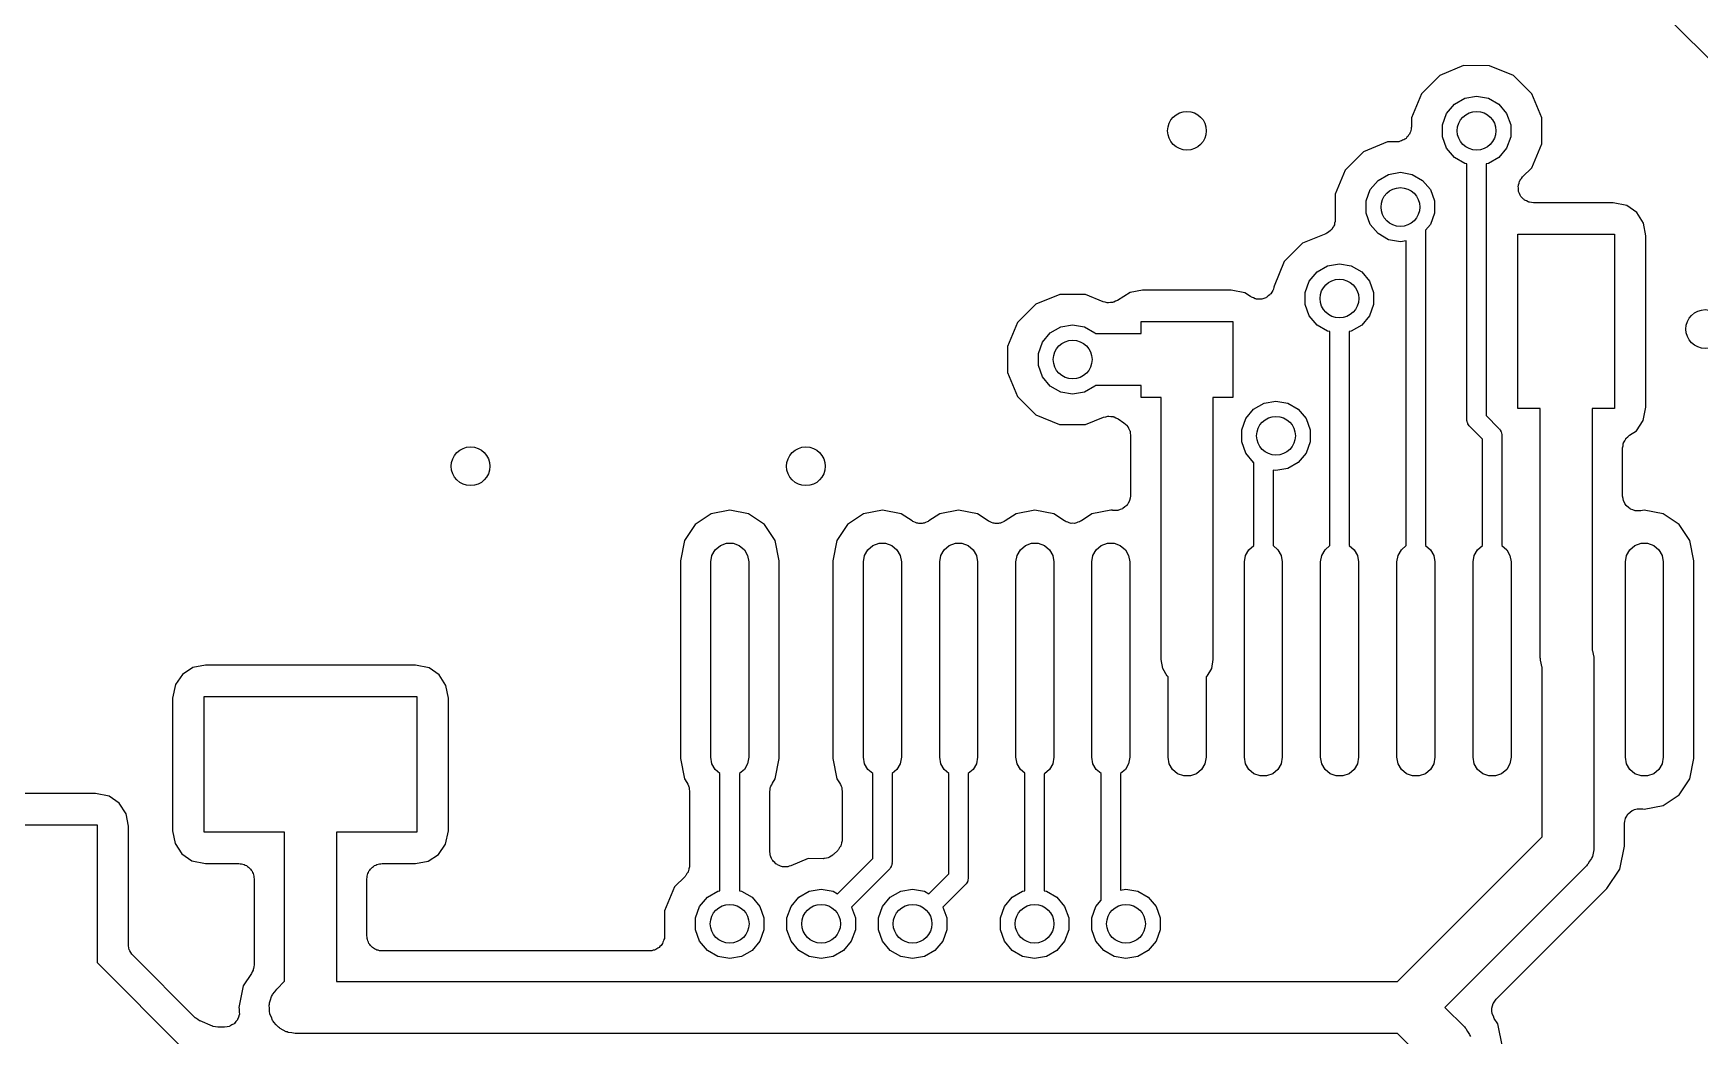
# Model space of a CAD drawing. Extents: x 85 to 210, y -138 to -65.
# Drawn here: x 90.93 to 101.86, y -94.43 to -87.86 of the extents above; entities that cross this region are included whole.
import ezdxf

# ---------------------------------------------------------------- set-up
doc = ezdxf.new("R2010")
doc.units = 0
doc.header["$MEASUREMENT"] = 0
doc.layers.add('BLACK', color=7, linetype='CONTINUOUS')

msp = doc.modelspace()

# ---------------------------------------------------------------- linework, layer by layer
at = {"layer": 'Black'}
for p, q in [((101.546, -87.6493), (102.816, -88.9199)), ((100.315, -88.0729), (100.158, -88.1378)), ((100.485, -88.0731), (100.315, -88.0729)), ((100.642, -88.1382), (100.485, -88.0731)), ((100.158, -88.1378), (100.038, -88.2578)), ((100.762, -88.2584), (100.642, -88.1382)), ((100.038, -88.2578), (99.9731, -88.4147)), ((100.203, -88.3861), (100.254, -88.3254)), ((100.254, -88.3254), (100.322, -88.2859)), ((100.322, -88.2859), (100.4, -88.2721)), ((100.4, -88.2721), (100.478, -88.2859)), ((100.478, -88.2859), (100.546, -88.3254)), ((100.546, -88.3254), (100.597, -88.3861)), ((100.827, -88.4154), (100.762, -88.2584)), ((99.9731, -88.4147), (99.973, -88.4731)), ((100.176, -88.4604), (100.203, -88.3861)), ((100.597, -88.3861), (100.624, -88.4604)), ((100.827, -88.5853), (100.827, -88.4154)), ((99.9429, -88.5429), (99.9372, -88.5496)), ((99.9496, -88.5373), (99.9429, -88.5429)), ((99.954, -88.5297), (99.9496, -88.5373)), ((99.9596, -88.5231), (99.954, -88.5297)), ((99.9626, -88.5148), (99.9596, -88.5231)), ((99.967, -88.5073), (99.9626, -88.5148)), ((99.9685, -88.4987), (99.967, -88.5073)), ((99.9715, -88.4904), (99.9685, -88.4987)), ((99.973, -88.4731), (99.9715, -88.4817)), ((99.9715, -88.4817), (99.9715, -88.4904)), ((100.176, -88.5396), (100.176, -88.4604)), ((100.203, -88.6139), (100.176, -88.5396)), ((100.624, -88.5396), (100.597, -88.6139)), ((100.624, -88.4604), (100.624, -88.5396)), ((99.6584, -88.6378), (99.5382, -88.7578)), ((99.8154, -88.5729), (99.6584, -88.6378)), ((99.8729, -88.573), (99.8154, -88.5729)), ((99.8816, -88.5715), (99.8729, -88.573)), ((99.8903, -88.5715), (99.8816, -88.5715)), ((99.8985, -88.5685), (99.8903, -88.5715)), ((99.9071, -88.567), (99.8985, -88.5685)), ((99.9147, -88.5626), (99.9071, -88.567)), ((99.9229, -88.5596), (99.9147, -88.5626)), ((99.9297, -88.554), (99.9229, -88.5596)), ((99.9372, -88.5496), (99.9297, -88.554)), ((100.254, -88.6746), (100.203, -88.6139)), ((100.597, -88.6139), (100.546, -88.6746)), ((100.762, -88.7422), (100.827, -88.5853)), ((99.5382, -88.7578), (99.4731, -88.9147)), ((100.322, -88.7141), (100.254, -88.6746)), ((100.337, -88.7167), (100.322, -88.7141)), ((100.337, -90.3939), (100.337, -88.7167)), ((100.478, -88.7141), (100.463, -88.7167)), ((100.463, -88.7167), (100.463, -90.3676)), ((100.546, -88.6746), (100.478, -88.7141)), ((100.702, -88.8019), (100.762, -88.7422)), ((99.7027, -88.8861), (99.7535, -88.8254)), ((99.7535, -88.8254), (99.8221, -88.7859)), ((99.8221, -88.7859), (99.9, -88.7721)), ((99.9, -88.7721), (99.9779, -88.7859)), ((99.9779, -88.7859), (100.046, -88.8254)), ((100.046, -88.8254), (100.097, -88.8861)), ((100.673, -88.8638), (100.674, -88.8596)), ((100.674, -88.8769), (100.673, -88.8638)), ((100.674, -88.8553), (100.679, -88.8429)), ((100.674, -88.8596), (100.674, -88.8553)), ((100.679, -88.8429), (100.682, -88.8303)), ((100.682, -88.8303), (100.685, -88.8267)), ((100.685, -88.8267), (100.686, -88.8226)), ((100.686, -88.8226), (100.694, -88.8126)), ((100.694, -88.8126), (100.702, -88.8019)), ((99.4731, -88.9147), (99.4729, -89.0824)), ((99.6756, -88.9604), (99.7027, -88.8861)), ((99.6756, -89.0396), (99.6756, -88.9604)), ((100.097, -88.8861), (100.124, -88.9604)), ((100.124, -88.9604), (100.124, -89.0396)), ((100.674, -88.89), (100.674, -88.8769)), ((100.676, -88.8941), (100.674, -88.89)), ((100.676, -88.8984), (100.676, -88.8941)), ((100.682, -88.9103), (100.676, -88.8984)), ((100.686, -88.9226), (100.682, -88.9103)), ((100.689, -88.926), (100.686, -88.9226)), ((100.691, -88.9299), (100.689, -88.926)), ((100.7, -88.9392), (100.691, -88.9299)), ((100.708, -88.9492), (100.7, -88.9392)), ((100.712, -88.9514), (100.708, -88.9492)), ((100.715, -88.9545), (100.712, -88.9514)), ((100.727, -88.96), (100.715, -88.9545)), ((100.738, -88.9666), (100.727, -88.96)), ((100.743, -88.9673), (100.738, -88.9666)), ((100.747, -88.9692), (100.743, -88.9673)), ((100.76, -88.9703), (100.747, -88.9692)), ((100.773, -88.9726), (100.76, -88.9703)), ((101.295, -88.9726), (100.773, -88.9726)), ((101.385, -88.9907), (101.295, -88.9726)), ((99.4729, -89.0824), (99.4718, -89.0889)), ((99.4718, -89.0889), (99.4721, -89.0954)), ((99.7027, -89.1139), (99.6756, -89.0396)), ((100.124, -89.0396), (100.097, -89.1139)), ((101.452, -89.0364), (101.385, -88.9907)), ((101.496, -89.105), (101.452, -89.0364)), ((99.4111, -89.1747), (99.2584, -89.2378)), ((99.4167, -89.1712), (99.4111, -89.1747)), ((99.4229, -89.1689), (99.4167, -89.1712)), ((99.4312, -89.1619), (99.4229, -89.1689)), ((99.4404, -89.1561), (99.4312, -89.1619)), ((99.4444, -89.1509), (99.4404, -89.1561)), ((99.4495, -89.1466), (99.4444, -89.1509)), ((99.4549, -89.1372), (99.4495, -89.1466)), ((99.4616, -89.1285), (99.4549, -89.1372)), ((99.4636, -89.1223), (99.4616, -89.1285)), ((99.4669, -89.1166), (99.4636, -89.1223)), ((99.4688, -89.1058), (99.4669, -89.1166)), ((99.4721, -89.0954), (99.4688, -89.1058)), ((99.7535, -89.1746), (99.7027, -89.1139)), ((99.8221, -89.2141), (99.7535, -89.1746)), ((100.097, -89.1139), (100.065, -89.1521)), ((100.065, -89.1521), (100.065, -91.2203)), ((100.67, -90.3215), (100.67, -89.1785)), ((100.67, -89.1785), (101.305, -89.1785)), ((101.305, -89.1785), (101.305, -90.3215)), ((101.511, -89.1878), (101.496, -89.105)), ((101.511, -90.3115), (101.511, -89.1878)), ((99.2584, -89.2378), (99.1382, -89.3578)), ((99.9, -89.2279), (99.8221, -89.2141)), ((99.9383, -89.2211), (99.9, -89.2279)), ((99.9383, -91.2203), (99.9383, -89.2211)), ((99.1382, -89.3578), (99.0711, -89.5196)), ((99.3535, -89.4254), (99.4221, -89.3859)), ((99.4221, -89.3859), (99.5, -89.3721)), ((99.5, -89.3721), (99.5779, -89.3859)), ((99.5779, -89.3859), (99.6465, -89.4254)), ((99.0694, -89.526), (99.067, -89.5395)), ((99.0711, -89.5196), (99.0694, -89.526)), ((99.2756, -89.5604), (99.3027, -89.4861)), ((99.3027, -89.4861), (99.3535, -89.4254)), ((99.6465, -89.4254), (99.6973, -89.4861)), ((99.6973, -89.4861), (99.7244, -89.5604)), ((97.5084, -89.6378), (97.3882, -89.7578)), ((97.6654, -89.5729), (97.5084, -89.6378)), ((97.8353, -89.5731), (97.6654, -89.5729)), ((97.9513, -89.6212), (97.8353, -89.5731)), ((97.9643, -89.6241), (97.9513, -89.6212)), ((97.977, -89.6281), (97.9643, -89.6241)), ((97.9811, -89.6279), (97.977, -89.6281)), ((97.9852, -89.6288), (97.9811, -89.6279)), ((97.9984, -89.627), (97.9852, -89.6288)), ((98.0117, -89.6264), (97.9984, -89.627)), ((98.0155, -89.6248), (98.0117, -89.6264)), ((98.0196, -89.6243), (98.0155, -89.6248)), ((98.0314, -89.6181), (98.0196, -89.6243)), ((98.0437, -89.613), (98.0314, -89.6181)), ((98.1265, -89.5597), (98.0437, -89.613)), ((98.2093, -89.5441), (98.1265, -89.5597)), ((98.79, -89.5441), (98.2093, -89.5441)), ((98.8793, -89.5622), (98.79, -89.5441)), ((98.9167, -89.5877), (98.8793, -89.5622)), ((98.9201, -89.5893), (98.9167, -89.5877)), ((98.923, -89.5917), (98.9201, -89.5893)), ((98.9359, -89.5964), (98.923, -89.5917)), ((98.9483, -89.6021), (98.9359, -89.5964)), ((98.9521, -89.6023), (98.9483, -89.6021)), ((98.9556, -89.6036), (98.9521, -89.6023)), ((98.9693, -89.6037), (98.9556, -89.6036)), ((98.9829, -89.6047), (98.9693, -89.6037)), ((98.9866, -89.6037), (98.9829, -89.6047)), ((98.9904, -89.6037), (98.9866, -89.6037)), ((99.0032, -89.599), (98.9904, -89.6037)), ((99.0164, -89.5953), (99.0032, -89.599)), ((99.0195, -89.5931), (99.0164, -89.5953)), ((99.023, -89.5918), (99.0195, -89.5931)), ((99.0335, -89.583), (99.023, -89.5918)), ((99.0446, -89.5751), (99.0335, -89.583)), ((99.0467, -89.5719), (99.0446, -89.5751)), ((99.0496, -89.5695), (99.0467, -89.5719)), ((99.0565, -89.5577), (99.0496, -89.5695)), ((99.0642, -89.5464), (99.0565, -89.5577)), ((99.0651, -89.5427), (99.0642, -89.5464)), ((99.067, -89.5395), (99.0651, -89.5427)), ((99.2756, -89.6396), (99.2756, -89.5604)), ((99.3027, -89.7139), (99.2756, -89.6396)), ((99.7244, -89.6396), (99.6973, -89.7139)), ((99.7244, -89.5604), (99.7244, -89.6396)), ((98.2, -89.83), (98.2, -89.75)), ((98.2, -89.75), (98.8, -89.75)), ((98.8, -89.75), (98.8, -90.25)), ((99.3535, -89.7746), (99.3027, -89.7139)), ((99.6973, -89.7139), (99.6465, -89.7746)), ((97.3882, -89.7578), (97.3231, -89.9147)), ((97.5527, -89.8861), (97.6035, -89.8254)), ((97.6035, -89.8254), (97.6721, -89.7859)), ((97.6721, -89.7859), (97.75, -89.7721)), ((97.75, -89.7721), (97.8279, -89.7859)), ((97.8279, -89.7859), (97.8965, -89.8254)), ((97.8965, -89.8254), (97.9003, -89.83)), ((97.9003, -89.83), (98.2, -89.83)), ((99.4221, -89.8141), (99.3535, -89.7746)), ((99.438, -89.8169), (99.4221, -89.8141)), ((99.438, -91.2203), (99.438, -89.8169)), ((99.5779, -89.8141), (99.565, -89.8164)), ((99.565, -89.8164), (99.565, -91.2203)), ((99.6465, -89.7746), (99.5779, -89.8141)), ((97.3231, -89.9147), (97.3229, -90.0846)), ((97.5256, -89.9604), (97.5527, -89.8861)), ((97.5256, -90.0396), (97.5256, -89.9604)), ((97.5527, -90.1139), (97.5256, -90.0396)), ((97.3229, -90.0846), (97.3878, -90.2416)), ((97.6035, -90.1746), (97.5527, -90.1139)), ((97.6721, -90.2141), (97.6035, -90.1746)), ((97.8965, -90.1746), (97.8279, -90.2141)), ((97.9003, -90.17), (97.8965, -90.1746)), ((98.2, -90.17), (97.9003, -90.17)), ((98.2, -90.25), (98.2, -90.17)), ((97.3878, -90.2416), (97.5078, -90.3618)), ((97.75, -90.2279), (97.6721, -90.2141)), ((97.8279, -90.2141), (97.75, -90.2279)), ((98.33, -90.25), (98.2, -90.25)), ((98.33, -91.6218), (98.33, -90.25)), ((98.8, -90.25), (98.67, -90.25)), ((98.67, -90.25), (98.67, -91.6075)), ((98.9375, -90.3254), (99.006, -90.2859)), ((99.006, -90.2859), (99.084, -90.2721)), ((99.084, -90.2721), (99.1619, -90.2859)), ((99.1619, -90.2859), (99.2304, -90.3254)), ((97.5078, -90.3618), (97.6647, -90.4269)), ((97.8346, -90.4271), (97.9531, -90.3781)), ((97.9531, -90.3781), (97.9674, -90.3749)), ((97.9674, -90.3749), (97.9815, -90.371)), ((97.9815, -90.371), (97.9843, -90.3712)), ((97.9843, -90.3712), (97.987, -90.3706)), ((97.987, -90.3706), (98.0015, -90.3725)), ((98.0015, -90.3725), (98.0161, -90.3736)), ((98.0161, -90.3736), (98.0187, -90.3748)), ((98.0187, -90.3748), (98.0215, -90.3752)), ((98.0215, -90.3752), (98.0344, -90.3819)), ((98.0344, -90.3819), (98.0477, -90.3879)), ((98.0477, -90.3879), (98.0864, -90.4144)), ((98.8596, -90.4604), (98.8866, -90.3861)), ((98.8866, -90.3861), (98.9375, -90.3254)), ((99.2304, -90.3254), (99.2813, -90.3861)), ((99.2813, -90.3861), (99.3084, -90.4604)), ((100.337, -90.3967), (100.337, -90.3939)), ((100.337, -90.3994), (100.337, -90.3967)), ((100.339, -90.4074), (100.337, -90.3994)), ((100.463, -90.3676), (100.547, -90.4512)), ((100.818, -90.3215), (100.67, -90.3215)), ((100.818, -91.9554), (100.818, -90.3215)), ((101.305, -90.3215), (101.158, -90.3215)), ((101.158, -90.3215), (101.158, -91.9062)), ((101.448, -90.4676), (101.493, -90.4008)), ((101.493, -90.4008), (101.511, -90.3115)), ((97.6647, -90.4269), (97.8346, -90.4271)), ((98.0864, -90.4144), (98.0962, -90.4239)), ((98.0962, -90.4239), (98.1066, -90.4327)), ((98.1066, -90.4327), (98.1085, -90.436)), ((98.1085, -90.436), (98.1113, -90.4386)), ((98.1113, -90.4386), (98.1172, -90.4509)), ((98.1172, -90.4509), (98.124, -90.4627)), ((98.124, -90.4627), (98.1246, -90.4665)), ((98.1246, -90.4665), (98.1263, -90.4699)), ((98.1263, -90.4699), (98.1276, -90.4835)), ((98.1276, -90.4835), (98.13, -90.4969)), ((98.13, -90.4969), (98.13, -90.8906)), ((98.8596, -90.5396), (98.8596, -90.4604)), ((99.3084, -90.4604), (99.3084, -90.5396)), ((100.34, -90.4156), (100.339, -90.4074)), ((100.342, -90.418), (100.34, -90.4156)), ((100.342, -90.4207), (100.342, -90.418)), ((100.347, -90.4275), (100.342, -90.4207)), ((100.351, -90.4347), (100.347, -90.4275)), ((100.353, -90.4365), (100.351, -90.4347)), ((100.355, -90.4388), (100.353, -90.4365)), ((100.439, -90.5224), (100.355, -90.4388)), ((100.547, -90.4512), (100.549, -90.4535)), ((100.549, -90.4535), (100.551, -90.4553)), ((100.551, -90.4553), (100.555, -90.4625)), ((100.555, -90.4625), (100.56, -90.4693)), ((100.56, -90.4693), (100.56, -90.472)), ((100.56, -90.472), (100.562, -90.4744)), ((100.562, -90.4744), (100.563, -90.4826)), ((100.563, -90.4826), (100.565, -90.4906)), ((100.565, -90.4906), (100.565, -90.4934)), ((100.565, -90.4934), (100.566, -90.4961)), ((100.566, -90.4961), (100.566, -91.2203)), ((101.381, -90.5156), (101.393, -90.5059)), ((101.393, -90.5059), (101.404, -90.4958)), ((101.404, -90.4958), (101.448, -90.4676)), ((98.8866, -90.6139), (98.8596, -90.5396)), ((98.9375, -90.6746), (98.8866, -90.6139)), ((99.2813, -90.6139), (99.2304, -90.6746)), ((99.3084, -90.5396), (99.2813, -90.6139)), ((100.439, -91.2203), (100.439, -90.5224)), ((101.358, -90.5799), (101.361, -90.5651)), ((101.358, -90.8931), (101.358, -90.5799)), ((101.361, -90.5651), (101.362, -90.5502)), ((101.362, -90.5502), (101.364, -90.5481)), ((101.364, -90.5457), (101.372, -90.5327)), ((101.364, -90.5481), (101.364, -90.5457)), ((101.372, -90.5327), (101.378, -90.5194)), ((101.378, -90.5194), (101.38, -90.5177)), ((101.38, -90.5177), (101.381, -90.5156)), ((98.9376, -90.6746), (98.9375, -90.6746)), ((98.9376, -91.2203), (98.9376, -90.6746)), ((99.084, -90.7279), (99.0646, -90.7244)), ((99.0646, -90.7244), (99.0646, -91.2203)), ((99.1619, -90.7141), (99.084, -90.7279)), ((99.2304, -90.6746), (99.1619, -90.7141)), ((98.1147, -90.9408), (98.1066, -90.9549)), ((98.1232, -90.9268), (98.1147, -90.9408)), ((98.1234, -90.9258), (98.1232, -90.9268)), ((98.124, -90.9248), (98.1234, -90.9258)), ((98.1268, -90.9088), (98.124, -90.9248)), ((98.13, -90.8928), (98.1268, -90.9088)), ((98.13, -90.8906), (98.1298, -90.8917)), ((98.1298, -90.8917), (98.13, -90.8928)), ((101.358, -90.8942), (101.358, -90.8931)), ((101.358, -90.8953), (101.358, -90.8942)), ((101.361, -90.9113), (101.358, -90.8953)), ((101.364, -90.9273), (101.361, -90.9113)), ((101.365, -90.9283), (101.364, -90.9273)), ((101.365, -90.9294), (101.365, -90.9283)), ((101.373, -90.9433), (101.365, -90.9294)), ((101.381, -90.9574), (101.373, -90.9433)), ((95.3775, -91.0112), (95.2729, -91.0811)), ((95.501, -90.9867), (95.3775, -91.0112)), ((95.6244, -91.0112), (95.501, -90.9867)), ((95.729, -91.0811), (95.6244, -91.0112)), ((96.3783, -91.0112), (96.2737, -91.0811)), ((96.5017, -90.9867), (96.3783, -91.0112)), ((96.6251, -91.0112), (96.5017, -90.9867)), ((96.6964, -91.0588), (96.6251, -91.0112)), ((96.7024, -91.0614), (96.6964, -91.0588)), ((96.7077, -91.0653), (96.7024, -91.0614)), ((96.8014, -91.0614), (96.7961, -91.0653)), ((96.8075, -91.0588), (96.8014, -91.0614)), ((96.8787, -91.0112), (96.8075, -91.0588)), ((97.0021, -90.9867), (96.8787, -91.0112)), ((97.1255, -91.0112), (97.0021, -90.9867)), ((97.1967, -91.0588), (97.1255, -91.0112)), ((97.2028, -91.0614), (97.1967, -91.0588)), ((97.2081, -91.0653), (97.2028, -91.0614)), ((97.3018, -91.0614), (97.2965, -91.0653)), ((97.3078, -91.0588), (97.3018, -91.0614)), ((97.3791, -91.0112), (97.3078, -91.0588)), ((97.5025, -90.9867), (97.3791, -91.0112)), ((97.6259, -91.0112), (97.5025, -90.9867)), ((97.6958, -91.0579), (97.6259, -91.0112)), ((97.7019, -91.0606), (97.6958, -91.0579)), ((97.7072, -91.0645), (97.7019, -91.0606)), ((97.8009, -91.0606), (97.7956, -91.0645)), ((97.807, -91.0579), (97.8009, -91.0606)), ((97.8769, -91.0112), (97.807, -91.0579)), ((98.0003, -90.9867), (97.8769, -91.0112)), ((98.0105, -90.9887), (98.0003, -90.9867)), ((98.0116, -90.9887), (98.0105, -90.9887)), ((98.0126, -90.9891), (98.0116, -90.9887)), ((98.029, -90.9891), (98.0126, -90.9891)), ((98.0452, -90.9894), (98.029, -90.9891)), ((98.0463, -90.9891), (98.0452, -90.9894)), ((98.0474, -90.9891), (98.0463, -90.9891)), ((98.0627, -90.9835), (98.0474, -90.9891)), ((98.0781, -90.9783), (98.0627, -90.9835)), ((98.079, -90.9776), (98.0781, -90.9783)), ((98.08, -90.9772), (98.079, -90.9776)), ((98.0925, -90.9667), (98.08, -90.9772)), ((98.1052, -90.9565), (98.0925, -90.9667)), ((98.1058, -90.9556), (98.1052, -90.9565)), ((98.1066, -90.9549), (98.1058, -90.9556)), ((101.382, -90.9581), (101.381, -90.9574)), ((101.383, -90.9591), (101.382, -90.9581)), ((101.396, -90.9693), (101.383, -90.9591)), ((101.408, -90.9797), (101.396, -90.9693)), ((101.409, -90.9801), (101.408, -90.9797)), ((101.41, -90.9808), (101.409, -90.9801)), ((101.425, -90.986), (101.41, -90.9808)), ((101.441, -90.9916), (101.425, -90.986)), ((101.442, -90.9916), (101.441, -90.9916)), ((101.443, -90.992), (101.442, -90.9916)), ((101.459, -90.9916), (101.443, -90.992)), ((101.475, -90.9916), (101.459, -90.9916)), ((101.476, -90.9912), (101.475, -90.9916)), ((101.478, -90.9912), (101.476, -90.9912)), ((101.5, -90.9867), (101.478, -90.9912)), ((101.624, -91.0112), (101.5, -90.9867)), ((101.728, -91.0811), (101.624, -91.0112)), ((95.2729, -91.0811), (95.203, -91.1857)), ((95.7989, -91.1857), (95.729, -91.0811)), ((96.2737, -91.0811), (96.2038, -91.1857)), ((96.7182, -91.0684), (96.7077, -91.0653)), ((96.7281, -91.0728), (96.7182, -91.0684)), ((96.7347, -91.0732), (96.7281, -91.0728)), ((96.741, -91.075), (96.7347, -91.0732)), ((96.7519, -91.0743), (96.741, -91.075)), ((96.7628, -91.075), (96.7519, -91.0743)), ((96.7691, -91.0732), (96.7628, -91.075)), ((96.7757, -91.0728), (96.7691, -91.0732)), ((96.7857, -91.0684), (96.7757, -91.0728)), ((96.7961, -91.0653), (96.7857, -91.0684)), ((97.2185, -91.0684), (97.2081, -91.0653)), ((97.2285, -91.0728), (97.2185, -91.0684)), ((97.2351, -91.0732), (97.2285, -91.0728)), ((97.2414, -91.075), (97.2351, -91.0732)), ((97.2523, -91.0743), (97.2414, -91.075)), ((97.2632, -91.075), (97.2523, -91.0743)), ((97.2695, -91.0732), (97.2632, -91.075)), ((97.2761, -91.0728), (97.2695, -91.0732)), ((97.286, -91.0684), (97.2761, -91.0728)), ((97.2965, -91.0653), (97.286, -91.0684)), ((97.7176, -91.0675), (97.7072, -91.0645)), ((97.7276, -91.0719), (97.7176, -91.0675)), ((97.7342, -91.0724), (97.7276, -91.0719)), ((97.7405, -91.0742), (97.7342, -91.0724)), ((97.7514, -91.0735), (97.7405, -91.0742)), ((97.7623, -91.0742), (97.7514, -91.0735)), ((97.7686, -91.0724), (97.7623, -91.0742)), ((97.7752, -91.0719), (97.7686, -91.0724)), ((97.7851, -91.0675), (97.7752, -91.0719)), ((97.7956, -91.0645), (97.7851, -91.0675)), ((101.798, -91.1857), (101.728, -91.0811)), ((95.203, -91.1857), (95.1765, -91.319)), ((95.384, -91.2845), (95.4056, -91.247)), ((95.4056, -91.247), (95.4387, -91.2193)), ((95.4387, -91.2193), (95.4793, -91.2045)), ((95.4793, -91.2045), (95.5226, -91.2045)), ((95.5226, -91.2045), (95.5632, -91.2193)), ((95.5632, -91.2193), (95.5963, -91.247)), ((95.5963, -91.247), (95.6179, -91.2845)), ((95.8254, -91.319), (95.7989, -91.1857)), ((96.2038, -91.1857), (96.1773, -91.319)), ((96.3848, -91.2845), (96.4064, -91.247)), ((96.4064, -91.247), (96.4395, -91.2193)), ((96.4395, -91.2193), (96.4801, -91.2045)), ((96.4801, -91.2045), (96.5233, -91.2045)), ((96.5233, -91.2045), (96.5639, -91.2193)), ((96.5639, -91.2193), (96.5971, -91.247)), ((96.5971, -91.247), (96.6187, -91.2845)), ((96.8851, -91.2845), (96.9068, -91.247)), ((96.9068, -91.247), (96.9399, -91.2193)), ((96.9399, -91.2193), (96.9805, -91.2045)), ((96.9805, -91.2045), (97.0237, -91.2045)), ((97.0237, -91.2045), (97.0643, -91.2193)), ((97.0643, -91.2193), (97.0974, -91.247)), ((97.0974, -91.247), (97.1191, -91.2845)), ((97.3855, -91.2845), (97.4071, -91.247)), ((97.4071, -91.247), (97.4402, -91.2193)), ((97.4402, -91.2193), (97.4809, -91.2045)), ((97.4809, -91.2045), (97.5241, -91.2045)), ((97.5241, -91.2045), (97.5647, -91.2193)), ((97.5647, -91.2193), (97.5978, -91.247)), ((97.5978, -91.247), (97.6194, -91.2845)), ((97.8834, -91.2845), (97.905, -91.247)), ((97.905, -91.247), (97.9381, -91.2193)), ((97.9381, -91.2193), (97.9787, -91.2045)), ((97.9787, -91.2045), (98.0219, -91.2045)), ((98.0219, -91.2045), (98.0626, -91.2193)), ((98.0626, -91.2193), (98.0957, -91.247)), ((98.0957, -91.247), (98.1173, -91.2845)), ((98.8841, -91.2845), (98.9057, -91.247)), ((98.9057, -91.247), (98.9376, -91.2203)), ((99.0646, -91.2203), (99.0964, -91.247)), ((99.0964, -91.247), (99.118, -91.2845)), ((99.3845, -91.2845), (99.4061, -91.247)), ((99.4061, -91.247), (99.438, -91.2203)), ((99.565, -91.2203), (99.5968, -91.247)), ((99.5968, -91.247), (99.6184, -91.2845)), ((99.8849, -91.2845), (99.9065, -91.247)), ((99.9065, -91.247), (99.9383, -91.2203)), ((100.065, -91.2203), (100.097, -91.247)), ((100.097, -91.247), (100.119, -91.2845)), ((100.385, -91.2845), (100.407, -91.247)), ((100.407, -91.247), (100.439, -91.2203)), ((100.566, -91.2203), (100.598, -91.247)), ((100.598, -91.247), (100.619, -91.2845)), ((101.383, -91.2845), (101.405, -91.247)), ((101.405, -91.247), (101.438, -91.2193)), ((101.438, -91.2193), (101.479, -91.2045)), ((101.479, -91.2045), (101.522, -91.2045)), ((101.522, -91.2045), (101.563, -91.2193)), ((101.563, -91.2193), (101.596, -91.247)), ((101.596, -91.247), (101.617, -91.2845)), ((101.825, -91.319), (101.798, -91.1857)), ((95.1765, -91.319), (95.1765, -92.616)), ((95.3765, -91.327), (95.384, -91.2845)), ((95.3765, -92.608), (95.3765, -91.327)), ((95.6179, -91.2845), (95.6254, -91.327)), ((95.6254, -91.327), (95.6254, -92.608)), ((95.8254, -92.616), (95.8254, -91.319)), ((96.1773, -91.319), (96.1773, -92.616)), ((96.3773, -91.327), (96.3848, -91.2845)), ((96.3773, -92.608), (96.3773, -91.327)), ((96.6187, -91.2845), (96.6262, -91.327)), ((96.6262, -91.327), (96.6262, -92.608)), ((96.8776, -91.327), (96.8851, -91.2845)), ((96.8776, -92.608), (96.8776, -91.327)), ((97.1191, -91.2845), (97.1266, -91.327)), ((97.1266, -91.327), (97.1266, -92.608)), ((97.378, -91.327), (97.3855, -91.2845)), ((97.378, -92.608), (97.378, -91.327)), ((97.6194, -91.2845), (97.6269, -91.327)), ((97.6269, -91.327), (97.6269, -92.608)), ((97.8759, -91.327), (97.8834, -91.2845)), ((97.8759, -92.608), (97.8759, -91.327)), ((98.1173, -91.2845), (98.1248, -91.327)), ((98.1248, -91.327), (98.1248, -92.608)), ((98.8766, -91.327), (98.8841, -91.2845)), ((98.8766, -92.608), (98.8766, -91.327)), ((99.118, -91.2845), (99.1255, -91.327)), ((99.1255, -91.327), (99.1255, -92.608)), ((99.377, -91.327), (99.3845, -91.2845)), ((99.377, -92.608), (99.377, -91.327)), ((99.6184, -91.2845), (99.6259, -91.327)), ((99.6259, -91.327), (99.6259, -92.608)), ((99.8774, -91.327), (99.8849, -91.2845)), ((99.8774, -92.608), (99.8774, -91.327)), ((100.119, -91.2845), (100.126, -91.327)), ((100.126, -91.327), (100.126, -92.608)), ((100.378, -91.327), (100.385, -91.2845)), ((100.378, -92.608), (100.378, -91.327)), ((100.619, -91.2845), (100.627, -91.327)), ((100.627, -91.327), (100.627, -92.608)), ((101.376, -91.327), (101.383, -91.2845)), ((101.376, -92.608), (101.376, -91.327)), ((101.617, -91.2845), (101.625, -91.327)), ((101.625, -91.327), (101.625, -92.608)), ((101.825, -92.616), (101.825, -91.319)), ((98.67, -91.6075), (98.6701, -91.6077)), ((98.6701, -91.6077), (98.67, -91.6083)), ((98.67, -91.6083), (98.67, -91.6185)), ((98.3307, -91.6258), (98.33, -91.6218)), ((98.3306, -91.6366), (98.3307, -91.636)), ((98.3307, -91.6368), (98.3306, -91.6366)), ((98.3307, -91.636), (98.3307, -91.6258)), ((98.3307, -91.9675), (98.3307, -91.6368)), ((98.67, -91.6185), (98.6707, -91.6225)), ((98.6707, -91.6225), (98.6707, -91.9675)), ((101.158, -91.9062), (101.16, -91.9094)), ((101.16, -91.9094), (101.164, -91.9312)), ((101.164, -91.9312), (101.169, -91.9527)), ((91.978, -92.0202), (91.9094, -92.0644)), ((92.0608, -92.0046), (91.978, -92.0202)), ((93.4385, -92.0046), (92.0608, -92.0046)), ((93.5278, -92.0227), (93.4385, -92.0046)), ((93.5946, -92.0684), (93.5278, -92.0227)), ((98.341, -92.0256), (98.3307, -91.9675)), ((98.3705, -92.0768), (98.341, -92.0256)), ((98.6604, -92.0256), (98.6309, -92.0768)), ((98.6707, -91.9675), (98.6604, -92.0256)), ((100.819, -91.9628), (100.818, -91.9554)), ((100.819, -91.9703), (100.819, -91.9628)), ((100.824, -91.9917), (100.819, -91.9703)), ((100.828, -92.0136), (100.824, -91.9917)), ((100.83, -92.0167), (100.828, -92.0136)), ((100.83, -93.1295), (100.83, -92.0167)), ((101.169, -91.9527), (101.169, -91.9601)), ((101.169, -91.9601), (101.17, -91.9675)), ((101.17, -91.9675), (101.17, -93.1999)), ((91.8637, -92.1312), (91.8456, -92.2205)), ((91.9094, -92.0644), (91.8637, -92.1312)), ((93.6388, -92.137), (93.5946, -92.0684)), ((93.6544, -92.2198), (93.6388, -92.137)), ((98.3762, -92.0816), (98.3705, -92.0768)), ((98.3762, -92.608), (98.3762, -92.0816)), ((98.6309, -92.0768), (98.6252, -92.0816)), ((98.6252, -92.0816), (98.6252, -92.608)), ((91.8456, -92.2205), (91.8456, -93.0902)), ((92.0515, -93.0995), (92.0515, -92.2105)), ((92.0515, -92.2105), (93.4485, -92.2105)), ((93.4485, -92.2105), (93.4485, -93.0995)), ((93.6544, -93.0895), (93.6544, -92.2198)), ((95.1765, -92.616), (95.203, -92.7493)), ((95.384, -92.6505), (95.3765, -92.608)), ((95.4056, -92.688), (95.384, -92.6505)), ((95.4365, -92.7139), (95.4056, -92.688)), ((95.5963, -92.688), (95.5635, -92.7155)), ((95.6179, -92.6505), (95.5963, -92.688)), ((95.6254, -92.608), (95.6179, -92.6505)), ((95.7989, -92.7493), (95.8254, -92.616)), ((96.1773, -92.616), (96.2038, -92.7493)), ((96.3848, -92.6505), (96.3773, -92.608)), ((96.4064, -92.688), (96.3848, -92.6505)), ((96.4382, -92.7147), (96.4064, -92.688)), ((96.5971, -92.688), (96.5652, -92.7147)), ((96.6187, -92.6505), (96.5971, -92.688)), ((96.6262, -92.608), (96.6187, -92.6505)), ((96.8851, -92.6505), (96.8776, -92.608)), ((96.9068, -92.688), (96.8851, -92.6505)), ((96.9386, -92.7147), (96.9068, -92.688)), ((97.0974, -92.688), (97.0656, -92.7147)), ((97.1191, -92.6505), (97.0974, -92.688)), ((97.1266, -92.608), (97.1191, -92.6505)), ((97.3855, -92.6505), (97.378, -92.608)), ((97.4071, -92.688), (97.3855, -92.6505)), ((97.4365, -92.7126), (97.4071, -92.688)), ((97.5978, -92.688), (97.5647, -92.7157)), ((97.6194, -92.6505), (97.5978, -92.688)), ((97.6269, -92.608), (97.6194, -92.6505)), ((97.8834, -92.6505), (97.8759, -92.608)), ((97.905, -92.688), (97.8834, -92.6505)), ((97.9368, -92.7147), (97.905, -92.688)), ((98.0957, -92.688), (98.0638, -92.7147)), ((98.1173, -92.6505), (98.0957, -92.688)), ((98.1248, -92.608), (98.1173, -92.6505)), ((98.3837, -92.6505), (98.3762, -92.608)), ((98.4054, -92.688), (98.3837, -92.6505)), ((98.4385, -92.7157), (98.4054, -92.688)), ((98.596, -92.688), (98.5629, -92.7157)), ((98.6177, -92.6505), (98.596, -92.688)), ((98.6252, -92.608), (98.6177, -92.6505)), ((98.8841, -92.6505), (98.8766, -92.608)), ((98.9057, -92.688), (98.8841, -92.6505)), ((98.9389, -92.7157), (98.9057, -92.688)), ((99.0964, -92.688), (99.0633, -92.7157)), ((99.118, -92.6505), (99.0964, -92.688)), ((99.1255, -92.608), (99.118, -92.6505)), ((99.3845, -92.6505), (99.377, -92.608)), ((99.4061, -92.688), (99.3845, -92.6505)), ((99.4392, -92.7157), (99.4061, -92.688)), ((99.5968, -92.688), (99.5637, -92.7157)), ((99.6184, -92.6505), (99.5968, -92.688)), ((99.6259, -92.608), (99.6184, -92.6505)), ((99.8849, -92.6505), (99.8774, -92.608)), ((99.9065, -92.688), (99.8849, -92.6505)), ((99.9396, -92.7157), (99.9065, -92.688)), ((100.097, -92.688), (100.064, -92.7157)), ((100.119, -92.6505), (100.097, -92.688)), ((100.126, -92.608), (100.119, -92.6505)), ((100.385, -92.6505), (100.378, -92.608)), ((100.407, -92.688), (100.385, -92.6505)), ((100.44, -92.7157), (100.407, -92.688)), ((100.598, -92.688), (100.564, -92.7157)), ((100.619, -92.6505), (100.598, -92.688)), ((100.627, -92.608), (100.619, -92.6505)), ((101.383, -92.6505), (101.376, -92.608)), ((101.405, -92.688), (101.383, -92.6505)), ((101.438, -92.7157), (101.405, -92.688)), ((101.596, -92.688), (101.563, -92.7157)), ((101.617, -92.6505), (101.596, -92.688)), ((101.625, -92.608), (101.617, -92.6505)), ((101.798, -92.7493), (101.825, -92.616)), ((95.203, -92.7493), (95.2196, -92.7742)), ((95.2196, -92.7742), (95.2245, -92.7851)), ((95.2245, -92.7851), (95.2305, -92.7955)), ((95.2305, -92.7955), (95.2314, -92.8009)), ((95.2314, -92.8009), (95.2336, -92.806)), ((95.2336, -92.806), (95.2344, -92.8179)), ((95.4365, -93.4833), (95.4365, -92.7139)), ((95.5635, -92.7155), (95.5635, -93.4833)), ((95.7656, -92.8208), (95.7664, -92.8088)), ((95.7664, -92.8088), (95.7686, -92.8038)), ((95.7686, -92.8038), (95.7695, -92.7984)), ((95.7695, -92.7984), (95.7755, -92.788)), ((95.7755, -92.788), (95.7804, -92.777)), ((95.7804, -92.777), (95.7989, -92.7493)), ((96.2038, -92.7493), (96.2214, -92.7756)), ((96.2214, -92.7756), (96.2262, -92.7866)), ((96.2262, -92.7866), (96.2322, -92.797)), ((96.2322, -92.797), (96.2331, -92.8024)), ((96.2331, -92.8024), (96.2354, -92.8074)), ((96.2354, -92.8074), (96.2361, -92.8193)), ((96.4382, -93.272), (96.4382, -92.7147)), ((96.5652, -92.7147), (96.5652, -93.2983)), ((96.9386, -93.3716), (96.9386, -92.7147)), ((97.0656, -92.7147), (97.0656, -93.3979)), ((97.4365, -93.4833), (97.4365, -92.7126)), ((97.5647, -92.7157), (97.5635, -92.7162)), ((97.5635, -92.7162), (97.5635, -93.4833)), ((97.9368, -93.5454), (97.9368, -92.7147)), ((98.0638, -92.7147), (98.0638, -93.4785)), ((98.4791, -92.7305), (98.4385, -92.7157)), ((98.5223, -92.7305), (98.4791, -92.7305)), ((98.5629, -92.7157), (98.5223, -92.7305)), ((98.9795, -92.7305), (98.9389, -92.7157)), ((99.0227, -92.7305), (98.9795, -92.7305)), ((99.0633, -92.7157), (99.0227, -92.7305)), ((99.4798, -92.7305), (99.4392, -92.7157)), ((99.5231, -92.7305), (99.4798, -92.7305)), ((99.5637, -92.7157), (99.5231, -92.7305)), ((99.9802, -92.7305), (99.9396, -92.7157)), ((100.023, -92.7305), (99.9802, -92.7305)), ((100.064, -92.7157), (100.023, -92.7305)), ((100.481, -92.7305), (100.44, -92.7157)), ((100.524, -92.7305), (100.481, -92.7305)), ((100.564, -92.7157), (100.524, -92.7305)), ((101.479, -92.7305), (101.438, -92.7157)), ((101.522, -92.7305), (101.479, -92.7305)), ((101.563, -92.7157), (101.522, -92.7305)), ((101.728, -92.8539), (101.798, -92.7493)), ((91.3395, -92.8456), (90.4698, -92.8456)), ((91.4288, -92.8637), (91.3395, -92.8456)), ((91.4956, -92.9094), (91.4288, -92.8637)), ((91.5398, -92.978), (91.4956, -92.9094)), ((95.2344, -92.8179), (95.2365, -92.8297)), ((95.2365, -92.8297), (95.2365, -93.3182)), ((95.7635, -92.8326), (95.7656, -92.8208)), ((95.7635, -93.2275), (95.7635, -92.8326)), ((96.2361, -92.8193), (96.2382, -92.8312)), ((96.2382, -92.8312), (96.2382, -93.1477)), ((101.624, -92.9238), (101.728, -92.8539)), ((91.5554, -93.0608), (91.5398, -92.978)), ((101.37, -93.0421), (101.373, -93.0261)), ((101.373, -93.0261), (101.376, -93.0101)), ((101.376, -93.0101), (101.377, -93.0091)), ((101.377, -93.008), (101.385, -92.9941)), ((101.377, -93.0091), (101.377, -93.008)), ((101.385, -92.9941), (101.393, -92.98)), ((101.393, -92.98), (101.394, -92.9793)), ((101.394, -92.9793), (101.395, -92.9783)), ((101.395, -92.9783), (101.408, -92.9681)), ((101.408, -92.9681), (101.42, -92.9577)), ((101.42, -92.9577), (101.421, -92.9573)), ((101.421, -92.9573), (101.422, -92.9566)), ((101.422, -92.9566), (101.437, -92.9514)), ((101.437, -92.9514), (101.453, -92.9458)), ((101.453, -92.9458), (101.454, -92.9458)), ((101.454, -92.9458), (101.455, -92.9454)), ((101.455, -92.9454), (101.471, -92.9458)), ((101.471, -92.9458), (101.487, -92.9458)), ((101.487, -92.9458), (101.488, -92.9462)), ((101.488, -92.9462), (101.49, -92.9462)), ((101.49, -92.9462), (101.5, -92.9483)), ((101.5, -92.9483), (101.624, -92.9238)), ((90.4605, -93.0515), (91.3495, -93.0515)), ((91.3495, -93.0515), (91.3495, -93.9541)), ((91.5554, -93.8357), (91.5554, -93.0608)), ((91.8456, -93.0902), (91.8612, -93.173)), ((92.58, -93.0995), (92.0515, -93.0995)), ((92.58, -94.0764), (92.58, -93.0995)), ((93.4485, -93.0995), (92.92, -93.0995)), ((92.92, -93.0995), (92.92, -94.0784)), ((93.6363, -93.1788), (93.6544, -93.0895)), ((99.8812, -94.0784), (100.83, -93.1295)), ((101.37, -93.0432), (101.37, -93.0421)), ((101.37, -93.0443), (101.37, -93.0432)), ((101.37, -93.1901), (101.37, -93.0443)), ((91.8612, -93.173), (91.9054, -93.2416)), ((91.9054, -93.2416), (91.9722, -93.2873)), ((93.522, -93.2898), (93.5906, -93.2456)), ((93.5906, -93.2456), (93.6363, -93.1788)), ((95.7654, -93.2382), (95.7635, -93.2275)), ((95.7659, -93.2491), (95.7654, -93.2382)), ((96.18, -93.2463), (96.1771, -93.2497)), ((96.1836, -93.2437), (96.18, -93.2463)), ((96.2089, -93.2184), (96.1836, -93.2437)), ((96.2115, -93.2148), (96.2089, -93.2184)), ((96.2148, -93.212), (96.2115, -93.2148)), ((96.2214, -93.2007), (96.2148, -93.212)), ((96.2289, -93.19), (96.2214, -93.2007)), ((96.23, -93.1857), (96.2289, -93.19)), ((96.2322, -93.1819), (96.23, -93.1857)), ((96.2345, -93.169), (96.2322, -93.1819)), ((96.2378, -93.1564), (96.2345, -93.169)), ((96.2382, -93.1477), (96.2375, -93.152)), ((96.2375, -93.152), (96.2378, -93.1564)), ((101.164, -93.2362), (101.16, -93.2581)), ((101.169, -93.2148), (101.164, -93.2362)), ((101.17, -93.1999), (101.169, -93.2073)), ((101.169, -93.2073), (101.169, -93.2148)), ((101.34, -93.3408), (101.37, -93.1901)), ((91.9722, -93.2873), (92.0615, -93.3054)), ((92.0615, -93.3054), (92.28, -93.3054)), ((92.28, -93.3054), (92.2886, -93.3069)), ((92.2886, -93.3069), (92.2974, -93.3069)), ((92.2974, -93.3069), (92.3056, -93.3099)), ((92.3056, -93.3099), (92.3142, -93.3114)), ((92.3142, -93.3114), (92.3218, -93.3158)), ((92.3218, -93.3158), (92.33, -93.3188)), ((92.33, -93.3188), (92.3367, -93.3244)), ((92.3367, -93.3244), (92.3443, -93.3288)), ((92.3443, -93.3288), (92.3499, -93.3355)), ((92.3499, -93.3355), (92.3566, -93.3411)), ((92.3566, -93.3411), (92.361, -93.3487)), ((92.361, -93.3487), (92.3666, -93.3554)), ((92.3666, -93.3554), (92.3696, -93.3636)), ((93.1304, -93.3636), (93.1334, -93.3554)), ((93.1334, -93.3554), (93.139, -93.3487)), ((93.139, -93.3487), (93.1434, -93.3411)), ((93.1434, -93.3411), (93.1501, -93.3355)), ((93.1501, -93.3355), (93.1557, -93.3288)), ((93.1557, -93.3288), (93.1633, -93.3244)), ((93.1633, -93.3244), (93.17, -93.3188)), ((93.17, -93.3188), (93.1782, -93.3158)), ((93.1782, -93.3158), (93.1858, -93.3114)), ((93.1858, -93.3114), (93.1944, -93.3099)), ((93.1944, -93.3099), (93.2026, -93.3069)), ((93.2026, -93.3069), (93.2114, -93.3069)), ((93.2114, -93.3069), (93.22, -93.3054)), ((93.22, -93.3054), (93.4392, -93.3054)), ((93.4392, -93.3054), (93.522, -93.2898)), ((95.2282, -93.3563), (95.2271, -93.3606)), ((95.2305, -93.3524), (95.2282, -93.3563)), ((95.2327, -93.3396), (95.2305, -93.3524)), ((95.2361, -93.327), (95.2327, -93.3396)), ((95.2365, -93.3182), (95.2357, -93.3226)), ((95.2357, -93.3226), (95.2361, -93.327)), ((95.7684, -93.2552), (95.7659, -93.2491)), ((95.7695, -93.2617), (95.7684, -93.2552)), ((95.775, -93.2711), (95.7695, -93.2617)), ((95.7791, -93.2812), (95.775, -93.2711)), ((95.7836, -93.286), (95.7791, -93.2812)), ((95.7869, -93.2918), (95.7836, -93.286)), ((95.7952, -93.2988), (95.7869, -93.2918)), ((95.8026, -93.3068), (95.7952, -93.2988)), ((95.8084, -93.3098), (95.8026, -93.3068)), ((95.8135, -93.3141), (95.8084, -93.3098)), ((95.8237, -93.3178), (95.8135, -93.3141)), ((95.8333, -93.3228), (95.8237, -93.3178)), ((95.8399, -93.3237), (95.8333, -93.3228)), ((95.8461, -93.326), (95.8399, -93.3237)), ((95.857, -93.326), (95.8461, -93.326)), ((95.8678, -93.3274), (95.857, -93.326)), ((95.8742, -93.326), (95.8678, -93.3274)), ((95.8809, -93.326), (95.8742, -93.326)), ((95.8911, -93.3223), (95.8809, -93.326)), ((95.9017, -93.3199), (95.8911, -93.3223)), ((96.0154, -93.2729), (95.9017, -93.3199)), ((96.1128, -93.273), (96.0154, -93.2729)), ((96.1172, -93.2722), (96.1128, -93.273)), ((96.1216, -93.2726), (96.1172, -93.2722)), ((96.1342, -93.2693), (96.1216, -93.2726)), ((96.147, -93.267), (96.1342, -93.2693)), ((96.1509, -93.2648), (96.147, -93.267)), ((96.1552, -93.2636), (96.1509, -93.2648)), ((96.1659, -93.2562), (96.1552, -93.2636)), ((96.1771, -93.2497), (96.1659, -93.2562)), ((96.2073, -93.5029), (96.4382, -93.272)), ((96.5466, -93.3432), (96.299, -93.5908)), ((96.5482, -93.3409), (96.5466, -93.3432)), ((96.5504, -93.3391), (96.5482, -93.3409)), ((96.5545, -93.3319), (96.5504, -93.3391)), ((96.5593, -93.3251), (96.5545, -93.3319)), ((96.56, -93.3224), (96.5593, -93.3251)), ((96.5614, -93.32), (96.56, -93.3224)), ((96.5628, -93.3118), (96.5614, -93.32)), ((96.565, -93.3038), (96.5628, -93.3118)), ((96.5652, -93.2983), (96.5647, -93.301)), ((96.5647, -93.301), (96.565, -93.3038)), ((101.12, -93.3201), (100.192, -94.2484)), ((101.125, -93.314), (101.12, -93.3201)), ((101.13, -93.3092), (101.125, -93.314)), ((101.141, -93.29), (101.13, -93.3092)), ((101.154, -93.2718), (101.141, -93.29)), ((101.156, -93.2646), (101.154, -93.2718)), ((101.16, -93.2581), (101.156, -93.2646)), ((101.255, -93.4685), (101.34, -93.3408)), ((92.3696, -93.3636), (92.374, -93.3712)), ((92.374, -93.3712), (92.3755, -93.3798)), ((92.3755, -93.3798), (92.3785, -93.388)), ((92.3785, -93.388), (92.3785, -93.3968)), ((92.3785, -93.3968), (92.38, -93.4054)), ((92.38, -93.4054), (92.38, -93.9701)), ((93.12, -93.4054), (93.1215, -93.3968)), ((93.12, -93.7784), (93.12, -93.4054)), ((93.1215, -93.388), (93.1245, -93.3798)), ((93.1215, -93.3968), (93.1215, -93.388)), ((93.1245, -93.3798), (93.126, -93.3712)), ((93.126, -93.3712), (93.1304, -93.3636)), ((95.1382, -93.4578), (95.0731, -93.6147)), ((95.2071, -93.389), (95.1382, -93.4578)), ((95.2097, -93.3854), (95.2071, -93.389)), ((95.2131, -93.3825), (95.2097, -93.3854)), ((95.2196, -93.3712), (95.2131, -93.3825)), ((95.2271, -93.3606), (95.2196, -93.3712)), ((96.8073, -93.5029), (96.9386, -93.3716)), ((97.047, -93.4428), (96.899, -93.5908)), ((97.0486, -93.4405), (97.047, -93.4428)), ((97.0507, -93.4387), (97.0486, -93.4405)), ((97.0549, -93.4315), (97.0507, -93.4387)), ((97.0596, -93.4247), (97.0549, -93.4315)), ((97.0604, -93.422), (97.0596, -93.4247)), ((97.0618, -93.4196), (97.0604, -93.422)), ((97.0632, -93.4115), (97.0618, -93.4196)), ((97.0654, -93.4034), (97.0632, -93.4115)), ((97.0656, -93.3979), (97.0651, -93.4006)), ((97.0651, -93.4006), (97.0654, -93.4034)), ((95.3027, -93.5861), (95.3535, -93.5254)), ((95.3535, -93.5254), (95.4221, -93.4859)), ((95.4221, -93.4859), (95.4365, -93.4833)), ((95.5635, -93.4833), (95.5779, -93.4859)), ((95.5779, -93.4859), (95.6465, -93.5254)), ((95.6465, -93.5254), (95.6973, -93.5861)), ((95.9027, -93.5861), (95.9535, -93.5254)), ((95.9535, -93.5254), (96.0221, -93.4859)), ((96.0221, -93.4859), (96.1, -93.4721)), ((96.1, -93.4721), (96.1779, -93.4859)), ((96.1779, -93.4859), (96.2073, -93.5029)), ((96.5027, -93.5861), (96.5535, -93.5254)), ((96.5535, -93.5254), (96.6221, -93.4859)), ((96.6221, -93.4859), (96.7, -93.4721)), ((96.7, -93.4721), (96.7779, -93.4859)), ((96.7779, -93.4859), (96.8073, -93.5029)), ((97.3027, -93.5861), (97.3535, -93.5254)), ((97.3535, -93.5254), (97.4221, -93.4859)), ((97.4221, -93.4859), (97.4365, -93.4833)), ((97.5635, -93.4833), (97.5779, -93.4859)), ((97.5779, -93.4859), (97.6465, -93.5254)), ((97.6465, -93.5254), (97.6973, -93.5861)), ((97.9027, -93.5861), (97.9368, -93.5454)), ((98.0638, -93.4785), (98.1, -93.4721)), ((98.1, -93.4721), (98.1779, -93.4859)), ((98.1779, -93.4859), (98.2465, -93.5254)), ((98.2465, -93.5254), (98.2973, -93.5861)), ((100.529, -94.1944), (101.255, -93.4685)), ((95.0731, -93.6147), (95.0729, -93.7785)), ((95.2756, -93.6604), (95.3027, -93.5861)), ((95.2756, -93.7396), (95.2756, -93.6604)), ((95.6973, -93.5861), (95.7244, -93.6604)), ((95.7244, -93.6604), (95.7244, -93.7396)), ((95.8756, -93.6604), (95.9027, -93.5861)), ((95.8756, -93.7396), (95.8756, -93.6604)), ((96.299, -93.5908), (96.3244, -93.6604)), ((96.3244, -93.6604), (96.3244, -93.7396)), ((96.4756, -93.6604), (96.5027, -93.5861)), ((96.4756, -93.7396), (96.4756, -93.6604)), ((96.899, -93.5908), (96.9244, -93.6604)), ((96.9244, -93.6604), (96.9244, -93.7396)), ((97.2756, -93.6604), (97.3027, -93.5861)), ((97.2756, -93.7396), (97.2756, -93.6604)), ((97.6973, -93.5861), (97.7244, -93.6604)), ((97.7244, -93.6604), (97.7244, -93.7396)), ((97.8756, -93.6604), (97.9027, -93.5861)), ((97.8756, -93.7396), (97.8756, -93.6604)), ((98.2973, -93.5861), (98.3244, -93.6604)), ((98.3244, -93.6604), (98.3244, -93.7396)), ((93.1215, -93.787), (93.12, -93.7784)), ((93.1215, -93.7958), (93.1215, -93.787)), ((95.0729, -93.7785), (95.0714, -93.7871)), ((95.0714, -93.7871), (95.0714, -93.7958)), ((95.3027, -93.8139), (95.2756, -93.7396)), ((95.7244, -93.7396), (95.6973, -93.8139)), ((95.9027, -93.8139), (95.8756, -93.7396)), ((96.3244, -93.7396), (96.2973, -93.8139)), ((96.5027, -93.8139), (96.4756, -93.7396)), ((96.9244, -93.7396), (96.8973, -93.8139)), ((97.3027, -93.8139), (97.2756, -93.7396)), ((97.7244, -93.7396), (97.6973, -93.8139)), ((97.9027, -93.8139), (97.8756, -93.7396)), ((98.3244, -93.7396), (98.2973, -93.8139)), ((91.5561, -93.84), (91.5554, -93.8357)), ((91.5558, -93.8444), (91.5561, -93.84)), ((91.5591, -93.857), (91.5558, -93.8444)), ((91.5614, -93.8699), (91.5591, -93.857)), ((91.5636, -93.8737), (91.5614, -93.8699)), ((91.5647, -93.878), (91.5636, -93.8737)), ((91.5722, -93.8887), (91.5647, -93.878)), ((91.5788, -93.9), (91.5722, -93.8887)), ((91.5821, -93.9028), (91.5788, -93.9)), ((91.5847, -93.9064), (91.5821, -93.9028)), ((93.1245, -93.804), (93.1215, -93.7958)), ((93.126, -93.8126), (93.1245, -93.804)), ((93.1304, -93.8202), (93.126, -93.8126)), ((93.1334, -93.8284), (93.1304, -93.8202)), ((93.139, -93.8351), (93.1334, -93.8284)), ((93.1434, -93.8427), (93.139, -93.8351)), ((93.1501, -93.8483), (93.1434, -93.8427)), ((93.1557, -93.855), (93.1501, -93.8483)), ((93.1633, -93.8594), (93.1557, -93.855)), ((93.17, -93.865), (93.1633, -93.8594)), ((93.1782, -93.868), (93.17, -93.865)), ((93.1858, -93.8724), (93.1782, -93.868)), ((93.1944, -93.8739), (93.1858, -93.8724)), ((93.2026, -93.8769), (93.1944, -93.8739)), ((93.2114, -93.8769), (93.2026, -93.8769)), ((93.22, -93.8784), (93.2114, -93.8769)), ((94.9729, -93.8784), (93.22, -93.8784)), ((94.9815, -93.8769), (94.9729, -93.8784)), ((94.9902, -93.8769), (94.9815, -93.8769)), ((94.9985, -93.8739), (94.9902, -93.8769)), ((95.0071, -93.8724), (94.9985, -93.8739)), ((95.0147, -93.868), (95.0071, -93.8724)), ((95.0229, -93.8651), (95.0147, -93.868)), ((95.0296, -93.8594), (95.0229, -93.8651)), ((95.0372, -93.855), (95.0296, -93.8594)), ((95.0428, -93.8484), (95.0372, -93.855)), ((95.0495, -93.8428), (95.0428, -93.8484)), ((95.0539, -93.8352), (95.0495, -93.8428)), ((95.0595, -93.8284), (95.0539, -93.8352)), ((95.0625, -93.8202), (95.0595, -93.8284)), ((95.0669, -93.8127), (95.0625, -93.8202)), ((95.0684, -93.804), (95.0669, -93.8127)), ((95.0714, -93.7958), (95.0684, -93.804)), ((95.3535, -93.8746), (95.3027, -93.8139)), ((95.4221, -93.9141), (95.3535, -93.8746)), ((95.6465, -93.8746), (95.5779, -93.9141)), ((95.6973, -93.8139), (95.6465, -93.8746)), ((95.9535, -93.8746), (95.9027, -93.8139)), ((96.0221, -93.9141), (95.9535, -93.8746)), ((96.2465, -93.8746), (96.1779, -93.9141)), ((96.2973, -93.8139), (96.2465, -93.8746)), ((96.5535, -93.8746), (96.5027, -93.8139)), ((96.6221, -93.9141), (96.5535, -93.8746)), ((96.8465, -93.8746), (96.7779, -93.9141)), ((96.8973, -93.8139), (96.8465, -93.8746)), ((97.3535, -93.8746), (97.3027, -93.8139)), ((97.4221, -93.9141), (97.3535, -93.8746)), ((97.6465, -93.8746), (97.5779, -93.9141)), ((97.6973, -93.8139), (97.6465, -93.8746)), ((97.9535, -93.8746), (97.9027, -93.8139)), ((98.0221, -93.9141), (97.9535, -93.8746)), ((98.2465, -93.8746), (98.1779, -93.9141)), ((98.2973, -93.8139), (98.2465, -93.8746)), ((91.3495, -93.9541), (91.919, -94.5236)), ((91.9939, -94.3157), (91.5847, -93.9064)), ((92.374, -94.0043), (92.368, -94.0147)), ((92.3749, -93.9989), (92.374, -94.0043)), ((92.3771, -93.9938), (92.3749, -93.9989)), ((92.3779, -93.9819), (92.3771, -93.9938)), ((92.38, -93.9701), (92.3779, -93.9819)), ((95.5, -93.9279), (95.4221, -93.9141)), ((95.5779, -93.9141), (95.5, -93.9279)), ((96.1, -93.9279), (96.0221, -93.9141)), ((96.1779, -93.9141), (96.1, -93.9279)), ((96.7, -93.9279), (96.6221, -93.9141)), ((96.7779, -93.9141), (96.7, -93.9279)), ((97.5, -93.9279), (97.4221, -93.9141)), ((97.5779, -93.9141), (97.5, -93.9279)), ((98.1, -93.9279), (98.0221, -93.9141)), ((98.1779, -93.9141), (98.1, -93.9279)), ((92.3084, -94.1076), (92.2804, -94.2484)), ((92.3631, -94.0256), (92.3084, -94.1076)), ((92.368, -94.0147), (92.3631, -94.0256)), ((92.5282, -94.1282), (92.58, -94.0764)), ((92.92, -94.0784), (93.3801, -94.0784)), ((93.3801, -94.0784), (99.8812, -94.0784)), ((92.4791, -94.2336), (92.481, -94.2264)), ((92.481, -94.2189), (92.4886, -94.198)), ((92.481, -94.2264), (92.481, -94.2189)), ((92.4886, -94.198), (92.4943, -94.1766)), ((92.4943, -94.1766), (92.4986, -94.1704)), ((92.4986, -94.1704), (92.5012, -94.1634)), ((92.5012, -94.1634), (92.5155, -94.1464)), ((92.5155, -94.1464), (92.5282, -94.1282)), ((100.505, -94.2386), (100.509, -94.2229)), ((100.509, -94.2229), (100.51, -94.2219)), ((100.51, -94.2209), (100.52, -94.2077)), ((100.51, -94.2219), (100.51, -94.2209)), ((100.52, -94.2077), (100.529, -94.1944)), ((91.9957, -94.3169), (91.9939, -94.3157)), ((91.997, -94.3186), (91.9957, -94.3169)), ((92.0099, -94.3268), (91.997, -94.3186)), ((92.0224, -94.3356), (92.0099, -94.3268)), ((92.0245, -94.3361), (92.0224, -94.3356)), ((92.0263, -94.3373), (92.0245, -94.3361)), ((92.1078, -94.3712), (92.0263, -94.3373)), ((92.2606, -94.3413), (92.2504, -94.354)), ((92.2711, -94.3288), (92.2606, -94.3413)), ((92.2714, -94.3278), (92.2711, -94.3288)), ((92.2721, -94.3269), (92.2714, -94.3278)), ((92.2774, -94.3115), (92.2721, -94.3269)), ((92.2829, -94.2962), (92.2774, -94.3115)), ((92.2804, -94.2484), (92.2825, -94.2593)), ((92.2825, -94.2593), (92.2826, -94.2604)), ((92.2826, -94.2604), (92.2829, -94.2614)), ((92.2829, -94.2614), (92.2829, -94.2778)), ((92.2829, -94.2778), (92.2833, -94.294)), ((92.2833, -94.294), (92.2829, -94.2951)), ((92.2829, -94.2951), (92.2829, -94.2962)), ((92.481, -94.2557), (92.4791, -94.2336)), ((92.481, -94.2779), (92.481, -94.2557)), ((92.4836, -94.285), (92.481, -94.2779)), ((92.4842, -94.2924), (92.4836, -94.285)), ((92.4936, -94.3125), (92.4842, -94.2924)), ((92.5012, -94.3334), (92.4936, -94.3125)), ((92.506, -94.3392), (92.5012, -94.3334)), ((92.5092, -94.3459), (92.506, -94.3392)), ((100.192, -94.2484), (100.32, -94.3766)), ((100.5, -94.2542), (100.505, -94.2386)), ((100.5, -94.2553), (100.5, -94.2542)), ((100.5, -94.2564), (100.5, -94.2553)), ((100.501, -94.2726), (100.5, -94.2564)), ((100.502, -94.2889), (100.501, -94.2726)), ((100.503, -94.2899), (100.502, -94.2889)), ((100.503, -94.291), (100.503, -94.2899)), ((100.51, -94.3058), (100.503, -94.291)), ((100.516, -94.3207), (100.51, -94.3058)), ((100.54, -94.356), (100.516, -94.3207)), ((92.11, -94.3716), (92.1078, -94.3712)), ((92.1119, -94.3728), (92.11, -94.3716)), ((92.1269, -94.3754), (92.1119, -94.3728)), ((92.1417, -94.3787), (92.1269, -94.3754)), ((92.1439, -94.3784), (92.1417, -94.3787)), ((92.1461, -94.3788), (92.1439, -94.3784)), ((92.1845, -94.3788), (92.1461, -94.3788)), ((92.1856, -94.3786), (92.1845, -94.3788)), ((92.1866, -94.3788), (92.1856, -94.3786)), ((92.2026, -94.3756), (92.1866, -94.3788)), ((92.2187, -94.3728), (92.2026, -94.3756)), ((92.2196, -94.3722), (92.2187, -94.3728)), ((92.2207, -94.372), (92.2196, -94.3722)), ((92.2347, -94.3635), (92.2207, -94.372)), ((92.2487, -94.3554), (92.2347, -94.3635)), ((92.2495, -94.3546), (92.2487, -94.3554)), ((92.2504, -94.354), (92.2495, -94.3546)), ((92.5249, -94.3616), (92.5092, -94.3459)), ((92.5391, -94.3786), (92.5249, -94.3616)), ((92.5456, -94.3824), (92.5391, -94.3786)), ((92.5509, -94.3877), (92.5456, -94.3824)), ((92.571, -94.3971), (92.5509, -94.3877)), ((92.5903, -94.4082), (92.571, -94.3971)), ((92.5976, -94.4095), (92.5903, -94.4082)), ((92.6044, -94.4126), (92.5976, -94.4095)), ((92.6265, -94.4146), (92.6044, -94.4126)), ((92.6484, -94.4184), (92.6265, -94.4146)), ((93.3801, -94.4184), (92.6484, -94.4184)), ((99.8812, -94.4184), (93.3801, -94.4184)), ((100.03, -94.5673), (99.8812, -94.4184)), ((100.32, -94.3766), (100.324, -94.3828)), ((100.324, -94.3828), (100.33, -94.3876)), ((100.33, -94.3876), (100.341, -94.4068)), ((100.341, -94.4068), (100.354, -94.425)), ((100.354, -94.425), (100.356, -94.4322)), ((100.356, -94.4322), (100.36, -94.4387)), ((100.57, -94.5067), (100.54, -94.356))]:
    msp.add_line(p, q, dxfattribs=at)
for centre in [(98.5, -88.5), (100.4, -88.5), (99.9, -89), (99.5, -89.6), (101.9, -89.8), (97.75, -90), (99.084, -90.5), (93.8, -90.7), (96, -90.7), (95.5, -93.7), (96.1, -93.7), (96.7, -93.7), (97.5, -93.7), (98.1, -93.7)]:
    msp.add_circle(centre, 0.127, dxfattribs=at)

doc.saveas('drawing.dxf')
